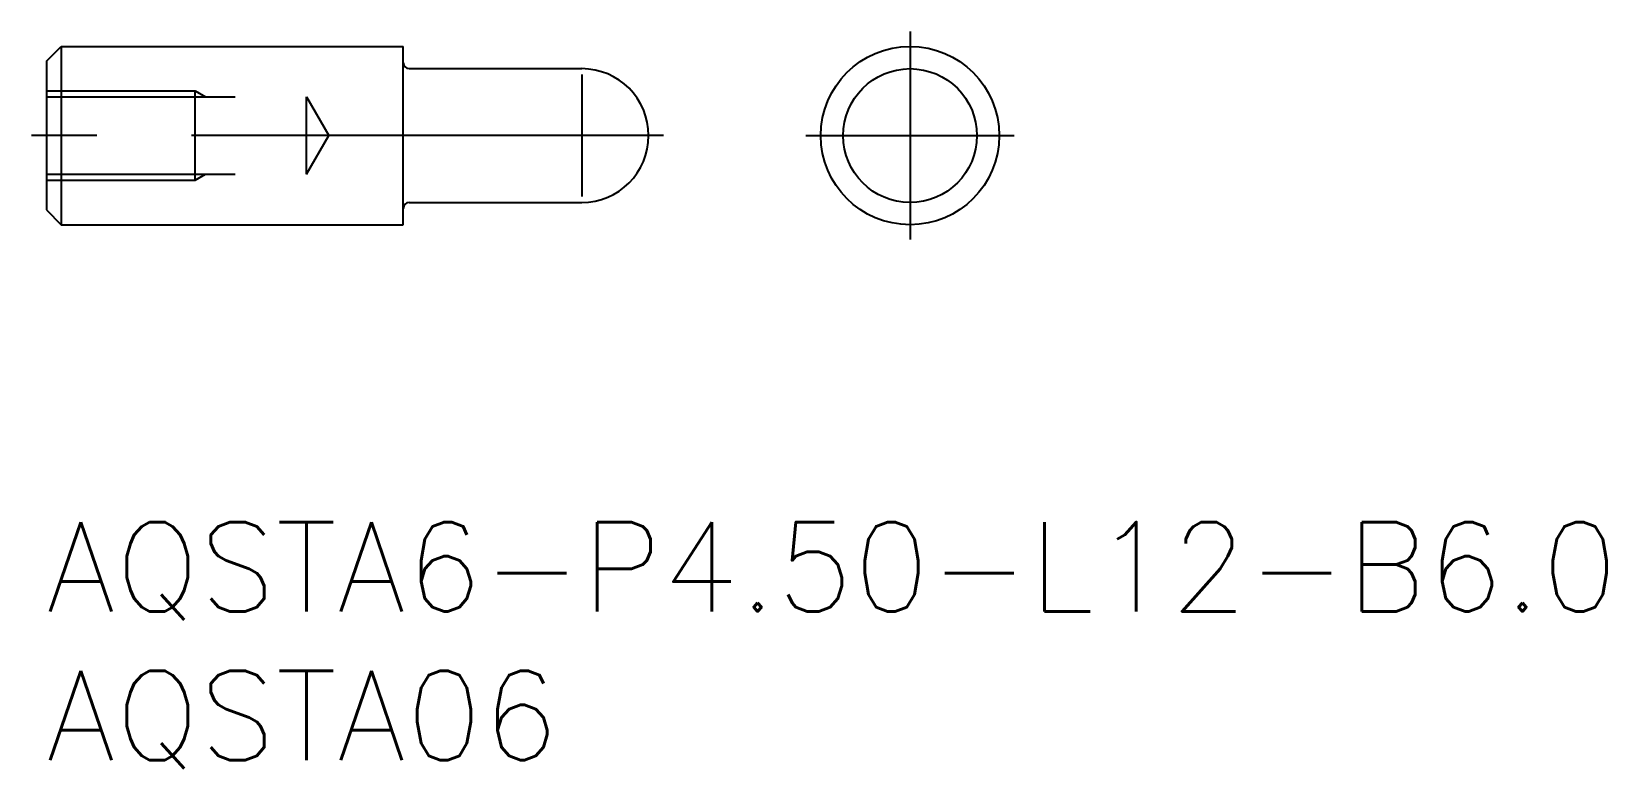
# Model space of a CAD drawing. Extents: x -0.5 to 52.5, y -8.3 to 16.5.
import ezdxf

# ---------------------------------------------------------------- set-up
doc = ezdxf.new("R2010")
doc.units = 0
doc.header["$LTSCALE"] = 0.5
doc.linetypes.add('CENTER', pattern=[50.8, 31.75, -6.35, 6.35, -6.35])
doc.linetypes.add('DASHED', pattern=[19.05, 12.7, -6.35])
for name, color, linetype in [('MSM_CENTER', 1, 'CENTER'), ('MSM_CONTINUOUS', 7, 'CONTINUOUS'), ('MSM_DASHED', 4, 'DASHED'), ('MSM_NARROW', 5, 'CONTINUOUS'), ('MSM_PART_NUMBER', 7, 'CONTINUOUS')]:
    doc.layers.add(name, color=color, linetype=linetype)
doc.styles.get("Standard").update_dxf_attribs({"font": 'txt.shx', "height": 1, "bigfont": 'bigfont.shx'})

# ---------------------------------------------------------------- blocks, each defined once
blk = doc.blocks.new('*U15')
at = {"layer": 'MSM_PART_NUMBER'}
blk.add_text('AQSTA6-P4.50-L12-B6.0', height=3, dxfattribs=at).set_placement((0, -3))
blk = doc.blocks.new('*U16')
at = {"layer": 'MSM_PART_NUMBER'}
blk.add_text('AQSTA06', height=3, dxfattribs=at).set_placement((0, -8))

msp = doc.modelspace()

# ---------------------------------------------------------------- linework, layer by layer
at = {"layer": 'MSM_CENTER'}
for p, q in [((29.04, 16.5), (29.04, 9.5)), ((20.75, 13), (-0.5, 13)), ((25.54, 13), (32.54, 13))]:
    msp.add_line(p, q, dxfattribs=at)
at = {"layer": 'MSM_CONTINUOUS'}
for p, q in [((0, 15.5), (0.5, 16)), ((0.5, 16), (12, 16)), ((0.5, 16), (0.5, 10)), ((12, 10), (12, 16)), ((0, 15.5), (0, 10.5)), ((12.2, 15.25), (18, 15.25)), ((12.2, 10.75), (18, 10.75)), ((0, 10.5), (0.5, 10)), ((0.5, 10), (12, 10))]:
    msp.add_line(p, q, dxfattribs=at)
for radius in [3, 2.25]:
    msp.add_circle((29.04, 13), radius, dxfattribs=at)
for centre, radius, start, end in [((12.2, 15.45), 0.2, 180, 270), ((18, 13), 2.25, 270, 90), ((12.2, 10.55), 0.2, 90, 180)]:
    msp.add_arc(centre, radius, start, end, dxfattribs=at)
at = {"layer": 'MSM_DASHED'}
for p, q in [((0, 14.5), (5, 14.5)), ((0, 14.3), (8.749, 14.3)), ((5, 14.5), (5.346, 14.3)), ((5, 11.5), (5, 14.5)), ((8.749, 11.7), (8.749, 14.3)), ((8.749, 14.3), (9.5, 13)), ((8.749, 11.7), (9.5, 13)), ((0, 11.7), (8.749, 11.7)), ((5, 11.5), (5.346, 11.7)), ((0, 11.5), (5, 11.5))]:
    msp.add_line(p, q, dxfattribs=at)
at = {"layer": 'MSM_NARROW'}
msp.add_line((18, 15.05), (18, 10.95), dxfattribs=at)

# ---------------------------------------------------------------- block references
at = {"layer": 'MSM_CONTINUOUS'}
for name in ['*U15', '*U16']:
    msp.add_blockref(name, (0, 0), dxfattribs=at)

doc.saveas('drawing.dxf')
